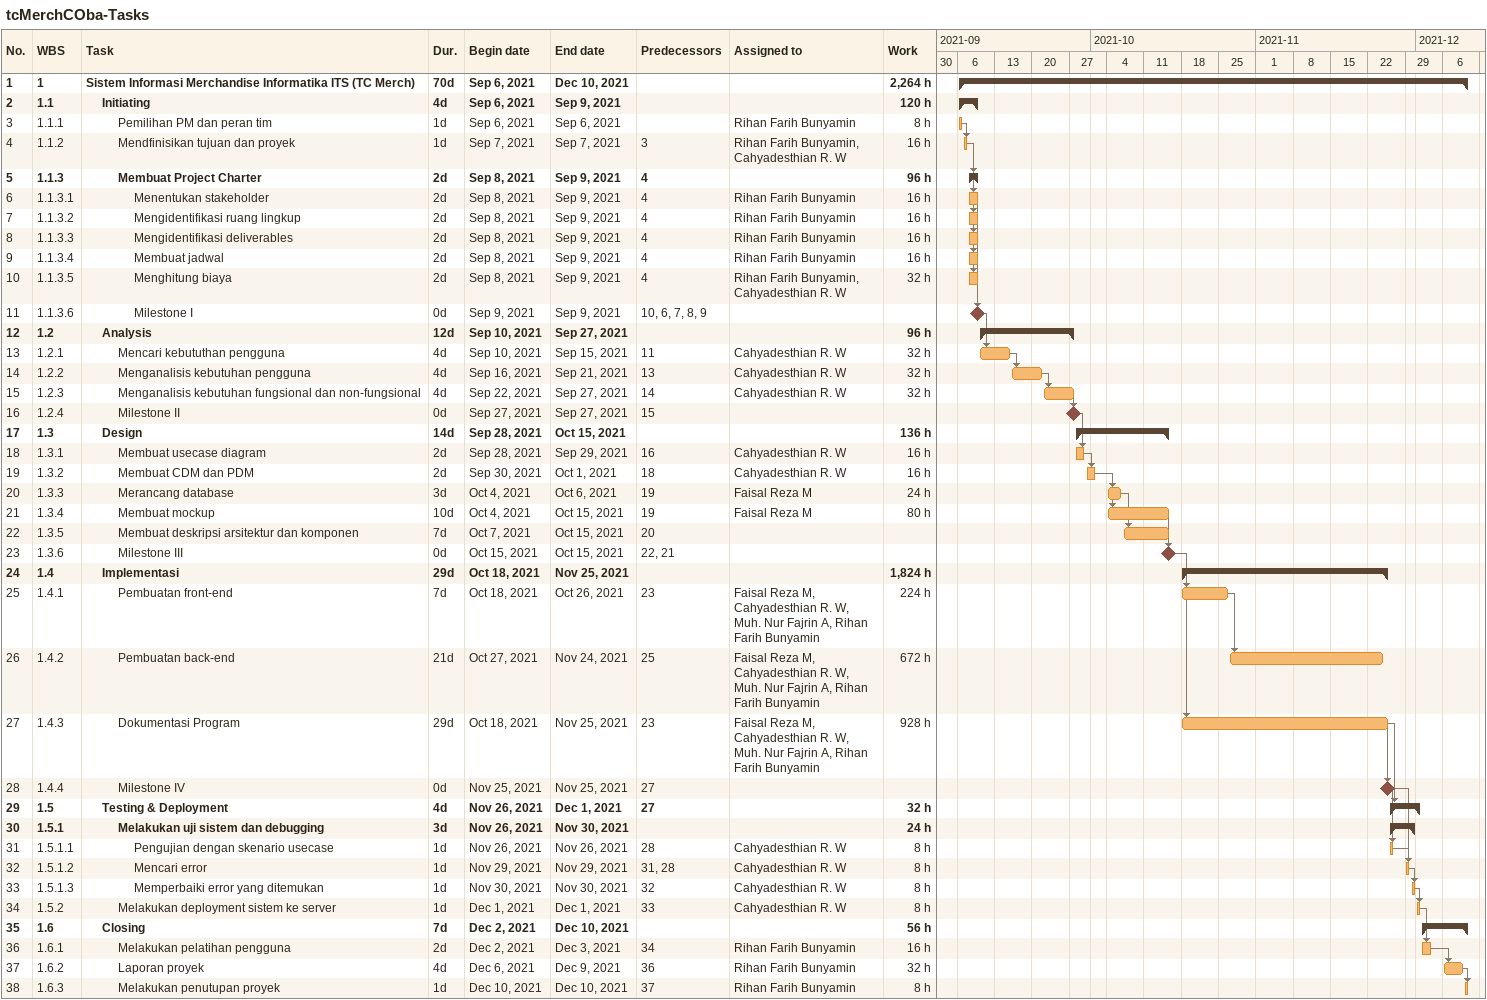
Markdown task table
tcMerchCOba-Tasks

| ID | WBS | Task | Duration | Start | Finish | Predecessors | Resources | Work (h) |
|---|---|---|---|---|---|---|---|---|
| 1 | 1 | **Sistem Informasi Merchandise Informatika ITS (TC Merch)** | 70d | 2021-09-06 | 2021-12-10 |  |  | 2264 |
| 2 | 1.1 | **Initiating** | 4d | 2021-09-06 | 2021-09-09 |  |  | 120 |
| 3 | 1.1.1 | Pemilihan PM dan peran tim | 1d | 2021-09-06 | 2021-09-06 |  | Rihan Farih Bunyamin | 8 |
| 4 | 1.1.2 | Mendfinisikan tujuan dan proyek | 1d | 2021-09-07 | 2021-09-07 | 3 | Rihan Farih Bunyamin, Cahyadesthian R. W | 16 |
| 5 | 1.1.3 | **Membuat Project Charter** | 2d | 2021-09-08 | 2021-09-09 | 4 |  | 96 |
| 6 | 1.1.3.1 | Menentukan stakeholder | 2d | 2021-09-08 | 2021-09-09 | 4 | Rihan Farih Bunyamin | 16 |
| 7 | 1.1.3.2 | Mengidentifikasi ruang lingkup | 2d | 2021-09-08 | 2021-09-09 | 4 | Rihan Farih Bunyamin | 16 |
| 8 | 1.1.3.3 | Mengidentifikasi deliverables | 2d | 2021-09-08 | 2021-09-09 | 4 | Rihan Farih Bunyamin | 16 |
| 9 | 1.1.3.4 | Membuat jadwal | 2d | 2021-09-08 | 2021-09-09 | 4 | Rihan Farih Bunyamin | 16 |
| 10 | 1.1.3.5 | Menghitung biaya | 2d | 2021-09-08 | 2021-09-09 | 4 | Rihan Farih Bunyamin, Cahyadesthian R. W | 32 |
| 11 | 1.1.3.6 | Milestone I | 0d | 2021-09-09 | 2021-09-09 | 10, 6, 7, 8, 9 |  |  |
| 12 | 1.2 | **Analysis** | 12d | 2021-09-10 | 2021-09-27 |  |  | 96 |
| 13 | 1.2.1 | Mencari kebututhan pengguna | 4d | 2021-09-10 | 2021-09-15 | 11 | Cahyadesthian R. W | 32 |
| 14 | 1.2.2 | Menganalisis kebutuhan pengguna | 4d | 2021-09-16 | 2021-09-21 | 13 | Cahyadesthian R. W | 32 |
| 15 | 1.2.3 | Menganalisis kebutuhan fungsional dan non-fungsional | 4d | 2021-09-22 | 2021-09-27 | 14 | Cahyadesthian R. W | 32 |
| 16 | 1.2.4 | Milestone II | 0d | 2021-09-27 | 2021-09-27 | 15 |  |  |
| 17 | 1.3 | **Design** | 14d | 2021-09-28 | 2021-10-15 |  |  | 136 |
| 18 | 1.3.1 | Membuat usecase diagram | 2d | 2021-09-28 | 2021-09-29 | 16 | Cahyadesthian R. W | 16 |
| 19 | 1.3.2 | Membuat CDM dan PDM | 2d | 2021-09-30 | 2021-10-01 | 18 | Cahyadesthian R. W | 16 |
| 20 | 1.3.3 | Merancang database | 3d | 2021-10-04 | 2021-10-06 | 19 | Faisal Reza M | 24 |
| 21 | 1.3.4 | Membuat mockup | 10d | 2021-10-04 | 2021-10-15 | 19 | Faisal Reza M | 80 |
| 22 | 1.3.5 | Membuat deskripsi arsitektur dan komponen | 7d | 2021-10-07 | 2021-10-15 | 20 |  |  |
| 23 | 1.3.6 | Milestone III | 0d | 2021-10-15 | 2021-10-15 | 22, 21 |  |  |
| 24 | 1.4 | **Implementasi** | 29d | 2021-10-18 | 2021-11-25 |  |  | 1824 |
| 25 | 1.4.1 | Pembuatan front-end | 7d | 2021-10-18 | 2021-10-26 | 23 | Faisal Reza M, Cahyadesthian R. W, Muh. Nur Fajrin A, Rihan Farih Bunyamin | 224 |
| 26 | 1.4.2 | Pembuatan back-end | 21d | 2021-10-27 | 2021-11-24 | 25 | Faisal Reza M, Cahyadesthian R. W, Muh. Nur Fajrin A, Rihan Farih Bunyamin | 672 |
| 27 | 1.4.3 | Dokumentasi Program | 29d | 2021-10-18 | 2021-11-25 | 23 | Faisal Reza M, Cahyadesthian R. W, Muh. Nur Fajrin A, Rihan Farih Bunyamin | 928 |
| 28 | 1.4.4 | Milestone IV | 0d | 2021-11-25 | 2021-11-25 | 27 |  |  |
| 29 | 1.5 | **Testing & Deployment** | 4d | 2021-11-26 | 2021-12-01 | 27 |  | 32 |
| 30 | 1.5.1 | **Melakukan uji sistem dan debugging** | 3d | 2021-11-26 | 2021-11-30 |  |  | 24 |
| 31 | 1.5.1.1 | Pengujian dengan skenario usecase | 1d | 2021-11-26 | 2021-11-26 | 28 | Cahyadesthian R. W | 8 |
| 32 | 1.5.1.2 | Mencari error | 1d | 2021-11-29 | 2021-11-29 | 31, 28 | Cahyadesthian R. W | 8 |
| 33 | 1.5.1.3 | Memperbaiki error yang ditemukan | 1d | 2021-11-30 | 2021-11-30 | 32 | Cahyadesthian R. W | 8 |
| 34 | 1.5.2 | Melakukan deployment sistem ke server | 1d | 2021-12-01 | 2021-12-01 | 33 | Cahyadesthian R. W | 8 |
| 35 | 1.6 | **Closing** | 7d | 2021-12-02 | 2021-12-10 |  |  | 56 |
| 36 | 1.6.1 | Melakukan pelatihan pengguna | 2d | 2021-12-02 | 2021-12-03 | 34 | Rihan Farih Bunyamin | 16 |
| 37 | 1.6.2 | Laporan proyek | 4d | 2021-12-06 | 2021-12-09 | 36 | Rihan Farih Bunyamin | 32 |
| 38 | 1.6.3 | Melakukan penutupan proyek | 1d | 2021-12-10 | 2021-12-10 | 37 | Rihan Farih Bunyamin | 8 |
